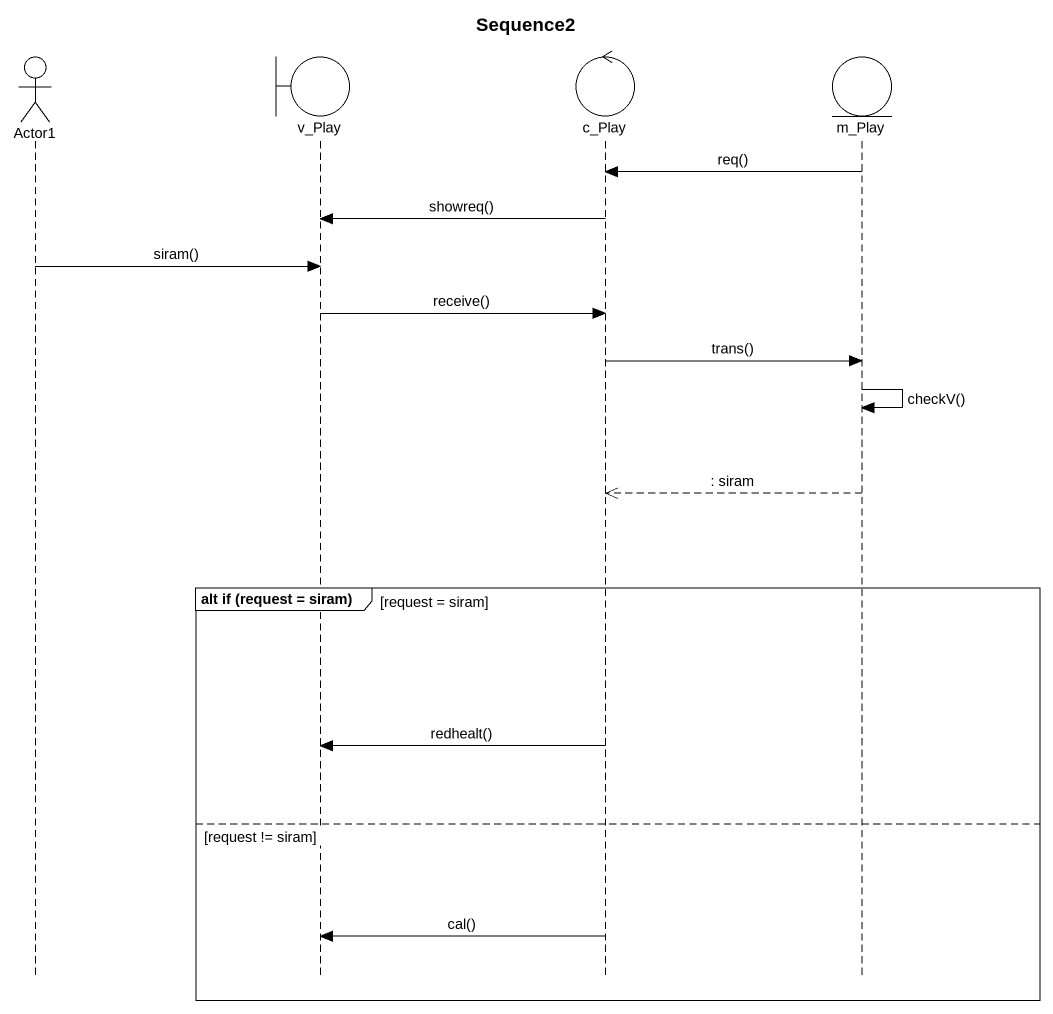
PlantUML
@startuml
title Sequence2
hide footbox
actor Actor1
boundary v_Play
control c_Play
entity m_Play

m_Play -> c_Play : req()
c_Play -> v_Play : showreq()
Actor1 -> v_Play : siram()
v_Play -> c_Play : receive()
c_Play -> m_Play : trans()
m_Play -> m_Play : checkV()
m_Play -->> c_Play : : siram
group alt if (request = siram) [request = siram]
  c_Play -> v_Play : redhealt()
else request != siram
  c_Play -> v_Play : cal()
end
@enduml
